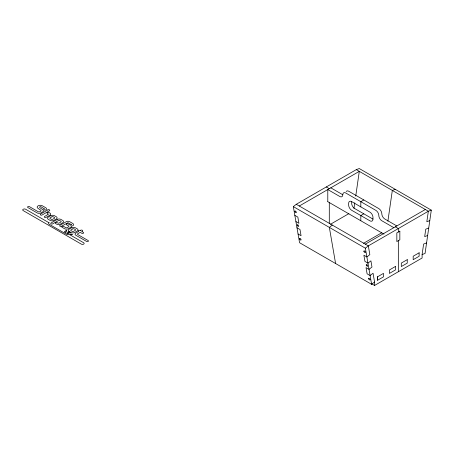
<?xml version="1.0" encoding="UTF-8"?>
<svg xmlns="http://www.w3.org/2000/svg" width="454" height="454" viewBox="0 0 454 454"><rect width="100%" height="100%" fill="white"/><g stroke="black" fill="none" stroke-linecap="round" stroke-linejoin="round"><path stroke-width="0.68" d="M327.788 201.684L327.788 189.556L339.796 196.486A4.245 2.452 60 0 0 342.798 194.755A4.245 2.452 60 0 1 345.8 193.018L375.821 210.35A4.245 2.452 60 0 1 378.823 215.554A4.245 2.452 60 0 0 381.825 220.752L393.834 227.681M353.967 208.386L354.767 202.83M355.743 196.066L359.301 171.362L299.282 206.014M387.892 221.172L392.324 190.425L395.275 189.341M371.565 283.727L374.567 285.458L422.101 258.014L422.101 254.546L423.616 244.048L426.567 242.958M296.28 204.283L368.325 245.875L369.84 254.632L366.883 256.958L363.881 255.222L364.954 261.425L367.956 263.155L370.907 260.834L371.979 267.037L369.028 269.358L366.026 267.627L367.099 273.83L370.101 275.561L373.052 273.234L374.567 281.991L371.616 284.317L299.566 242.72L293.324 206.604L296.28 204.283L356.299 169.626L359.256 168.542L431.3 210.14L425.058 253.463L422.101 254.546M332.3 225.076L329.349 227.403L335.591 263.519M371.616 284.317L365.368 248.202L368.325 245.875L428.349 211.224L431.3 210.14M363.813 199.953L360.811 201.684L360.811 206.888M330.478 224.259L348.893 213.624M363.813 213.817L360.811 215.554L360.811 220.752M363.529 243.304L381.808 232.749M365.322 244.144L425.347 209.487M377.541 276.809L383.488 273.376L383.477 276.849L377.541 280.277L377.541 276.809L377.546 280.271M429.785 220.638L426.834 221.728L428.349 211.224L356.299 169.626M428.712 228.078L425.761 229.168L424.689 236.608L427.64 235.518M330.79 187.82L342.798 194.755M396.836 225.95L384.827 219.015A4.245 2.452 60 0 1 381.825 213.817A4.245 2.452 60 0 0 378.823 208.619L348.803 191.287A4.245 2.452 60 0 0 346.203 191.52M326.29 186.957L329.292 188.688M351.668 201.61L369.953 212.166A4.245 2.452 60 0 1 372.853 216.405A12.354 7.133 60 0 1 372.853 219.935A4.245 2.452 60 0 1 369.953 220.831L351.668 210.276A4.245 2.452 60 0 1 348.768 206.031A12.354 7.133 60 0 1 348.768 202.501A4.245 2.452 60 0 1 351.668 201.61A12.354 7.133 60 0 0 351.771 204.3A4.245 2.452 60 0 0 354.67 208.539L372.955 219.095M395.332 226.818L398.334 228.549L398.334 232.017M327.839 201.718L384.01 234.145M293.324 206.604L365.368 248.202M294.839 215.361L297.841 217.097L298.914 223.294L295.912 221.563M296.984 227.766L299.986 229.497L301.059 235.7L298.057 233.969M398.334 240.682L398.334 271.736M374.567 281.991L374.567 285.458M329.292 202.229L329.292 223.402M66.755 230.598L66.698 231.529L65.631 230.768L66.148 230.269L66.755 230.598M44.203 208.772L44.066 209.124A1.073 0.619 0 0 0 44.191 209.862A1.073 0.619 0 0 0 45.462 209.998L45.968 209.748A2.542 1.464 0 0 0 45.689 207.716L42.415 205.815A2.917 1.685 0 0 0 38.295 205.741L38.011 205.912A2.968 1.714 0 0 0 37.858 208.216L40.809 210.276A1.118 0.647 0 0 1 40.792 211.127L39.725 211.763A1.112 0.641 0 0 1 38.261 211.746L29.442 206.655A1.107 0.636 0 0 0 27.91 206.644A1.107 0.636 0 0 0 27.836 207.529L37.115 212.886A2.69 1.555 0 0 0 40.917 212.886L42.699 211.865A2.69 1.555 0 0 0 42.818 209.737L39.634 207.467L39.776 206.786A0.982 0.568 0 0 1 41.155 206.854L44.203 208.772M64.814 231.557L64.564 232.119L65.966 232.675L65.558 231.773L64.814 231.557M71.443 224.719L71.238 225.048A0.902 0.522 0 0 1 69.967 224.963L68.174 223.93A1.101 0.636 0 0 0 66.613 223.93A1.101 0.636 0 0 0 66.613 224.832L68.537 225.933A1.084 0.624 0 0 1 68.611 226.818L67.175 227.653A0.965 0.556 0 0 1 65.807 227.653L63.696 226.433A1.101 0.636 0 0 0 62.136 226.433A1.101 0.636 0 0 0 62.136 227.335L64.525 228.714A2.69 1.555 0 0 0 68.327 228.714L70.501 227.46A2.69 1.549 0 0 0 71.227 226.206L72.969 225.683A2.894 1.674 0 0 0 72.736 223.453L69.575 221.637A2.259 1.305 0 0 0 66.38 221.631L60.002 225.315A1.101 0.636 0 0 0 60.002 226.217A1.101 0.636 0 0 0 61.562 226.217L67.975 222.676L71.443 224.719M67.039 233.078L67.039 233.668L67.544 233.787L68.781 233.243L67.765 232.658L67.039 233.078M68.162 231.875L68.162 232.459L69.121 233.016L70.347 232.72L69.178 231.875L68.162 231.875M47.886 209.873L40.571 214.095A1.101 0.636 0 0 0 40.571 214.997A1.101 0.636 0 0 0 42.131 214.997L49.441 210.775A1.101 0.636 0 0 0 49.441 209.873A1.101 0.636 0 0 0 47.886 209.873M47.937 214.521L44.623 216.433A1.101 0.636 0 0 0 44.623 217.335A1.101 0.636 0 0 0 46.183 217.335L49.838 215.224A2.69 1.555 0 0 0 49.855 213.028L48.936 212.5A1.107 0.636 0 0 0 47.375 212.5A1.107 0.636 0 0 0 47.375 213.403L47.942 213.726A0.97 0.562 0 0 1 47.937 214.521M50.695 215.718L48.255 217.126A2.69 1.555 0 0 0 48.255 219.322L50.082 220.377A2.69 1.555 0 0 0 53.884 220.377L56.324 218.97A2.69 1.555 0 0 0 56.324 216.774L54.497 215.718A2.69 1.555 0 0 0 50.695 215.718M51.915 216.813L50.156 217.829A0.965 0.556 0 0 0 50.156 218.618L51.302 219.276A0.965 0.556 0 0 0 52.67 219.276L54.423 218.266A0.965 0.556 0 0 0 54.423 217.477L53.277 216.813A0.965 0.556 0 0 0 51.915 216.813M57.176 219.458L51.081 222.976A1.101 0.636 0 0 0 51.081 223.879A1.101 0.636 0 0 0 52.641 223.879L58.396 220.559A0.965 0.556 0 0 1 59.763 220.559L60.904 221.217A0.965 0.556 0 0 1 60.904 222.006L59.151 223.022A0.965 0.556 0 0 1 57.789 223.022L57.215 222.693A1.101 0.636 0 0 0 55.655 222.693A1.101 0.636 0 0 0 55.655 223.589L56.568 224.117A2.69 1.555 0 0 0 60.371 224.117L62.805 222.71A2.69 1.555 0 0 0 62.805 220.513L60.978 219.458A2.69 1.555 0 0 0 57.176 219.458M71.584 227.777L69.144 229.185A2.69 1.555 0 0 0 69.144 231.381L70.972 232.437A2.69 1.555 0 0 0 74.774 232.437L77.214 231.029A2.69 1.555 0 0 0 77.214 228.833L75.387 227.777A2.69 1.555 0 0 0 71.584 227.777M72.799 228.873L71.045 229.889A0.965 0.556 0 0 0 71.045 230.677L72.192 231.336A0.965 0.556 0 0 0 73.559 231.336L75.313 230.326A0.965 0.556 0 0 0 75.313 229.537L74.167 228.873A0.965 0.556 0 0 0 72.799 228.873M80.721 230.24L80.188 230.553A1.118 0.647 0 0 0 78.61 230.553A1.118 0.647 0 0 0 78.616 231.466L75.846 233.055A2.69 1.555 0 0 0 75.846 235.251L86.583 241.443A1.101 0.636 0 0 0 88.144 241.437A1.101 0.636 0 0 0 88.138 240.541L77.748 234.548A0.965 0.556 0 0 1 77.748 233.759L80.188 232.352L81.748 233.254A1.101 0.636 0 0 0 83.309 233.254A1.101 0.636 0 0 0 83.309 232.352L81.748 231.449L82.282 231.143A1.101 0.636 0 0 0 82.282 230.24A1.101 0.636 0 0 0 80.721 230.24M399.838 231.148L396.836 232.885L396.836 241.551L399.838 239.814L399.838 231.148M395.366 266.515L389.419 269.948L389.419 273.416L395.366 269.982L395.366 266.515M407.244 259.66L401.302 263.087L401.302 266.555L407.244 263.127L407.244 259.66M419.127 252.799L413.185 256.232L413.185 259.694L419.127 256.266L419.127 252.799M72.231 234.599L71.437 234.752L70.115 234.122L71.811 234.111L72.231 234.599M49.049 222.766L25.503 209.175A1.595 0.919 0 0 0 23.268 209.254A1.555 0.897 0 0 0 23.035 210.503L81.266 244.093A1.742 1.004 0 0 0 83.718 244.087A1.674 0.97 0 0 0 83.627 242.731L69.224 234.395A1.844 1.061 0 0 1 66.812 234.429L49.18 224.259A1.952 1.129 0 0 1 49.049 222.766M294.89 211.632A1.061 0.494 51.8 0 0 296.207 212.705A1.061 0.494 51.8 0 0 295.645 211.212A1.061 0.494 51.8 0 0 294.89 211.632M297.256 225.315A1.061 0.494 51.8 0 0 298.573 226.387A1.061 0.494 51.8 0 0 298.011 224.895A1.061 0.494 51.8 0 0 297.256 225.315M299.623 238.991A1.061 0.494 51.8 0 0 300.94 240.064A1.061 0.494 51.8 0 0 300.378 238.571A1.061 0.494 51.8 0 0 299.623 238.991M363.938 251.493A1.061 0.494 51.8 0 0 365.249 252.566A1.061 0.494 51.8 0 0 364.693 251.073A1.061 0.494 51.8 0 0 363.938 251.493M366.299 265.176A1.061 0.494 51.8 0 0 367.615 266.248A1.061 0.494 51.8 0 0 367.053 264.756A1.061 0.494 51.8 0 0 366.299 265.176M368.665 278.852A1.061 0.494 51.8 0 0 369.982 279.925A1.061 0.494 51.8 0 0 369.42 278.433A1.061 0.494 51.8 0 0 368.665 278.852"/></g></svg>
